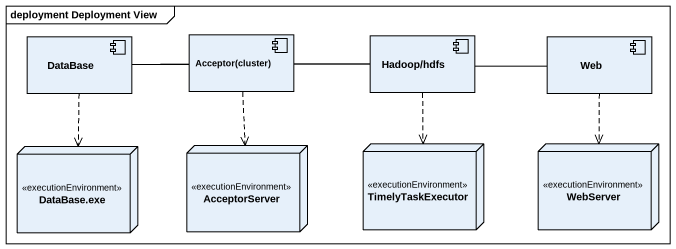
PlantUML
@startuml
mainframe deployment Deployment View
component "DataBase" as DataBase_
component "Acceptor(cluster)" as Acceptor_cluster
component "Hadoop/hdfs" as Hadoop_hdfs
component Web
node "DataBase.exe" as DataBase_exe <<executionEnvironment>>
node AcceptorServer <<executionEnvironment>>
node TimelyTaskExecutor <<executionEnvironment>>
node WebServer <<executionEnvironment>>
DataBase_ -right- Acceptor_cluster
DataBase_ -right- Hadoop_hdfs
DataBase_ ..> DataBase_exe
Acceptor_cluster -right- Hadoop_hdfs
Acceptor_cluster ..> AcceptorServer
Hadoop_hdfs -right- Web
Hadoop_hdfs ..> TimelyTaskExecutor
Web ..> WebServer
@enduml
